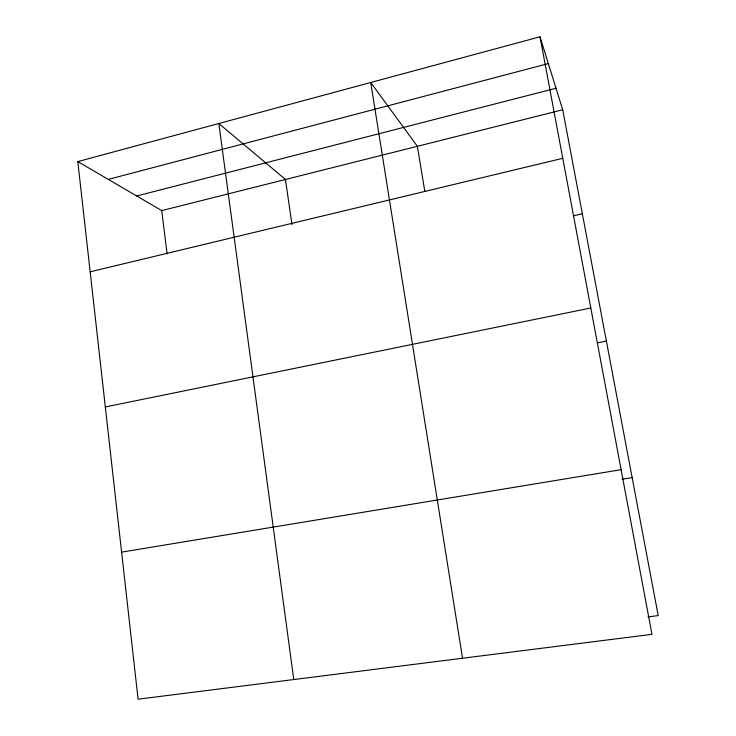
<?xml version="1.0" encoding="UTF-8"?>
<svg xmlns="http://www.w3.org/2000/svg" width="736" height="736" viewBox="0 0 736 736"><rect width="100%" height="100%" fill="white"/><g stroke="black" fill="none" stroke-linecap="round" stroke-linejoin="round"><path stroke-width="1.1" d="M540.003 36.8L651.958 634.331L138.092 699.2L77.804 161.58L540.003 36.8L562.709 109.765L658.196 615.572L647.984 616.906M108.293 179.391L548.338 63.59M136.684 195.978L556.011 88.256M77.804 161.58L161.718 210.597L562.709 109.765M90.169 271.805L562.773 158.314M573.427 215.814L582.342 213.79M105.322 406.944L590.824 307.998M597.374 342.875L606.381 341.108M121.596 552.138L621.11 469.669M621.984 479.265L632.15 477.609M424.792 191.204L417.376 146.308L370.723 82.496L462.539 658.242M291.971 224.655L285.467 179.483L218.822 123.51L293.765 679.549M161.718 210.597L167.09 253.856"/></g></svg>
